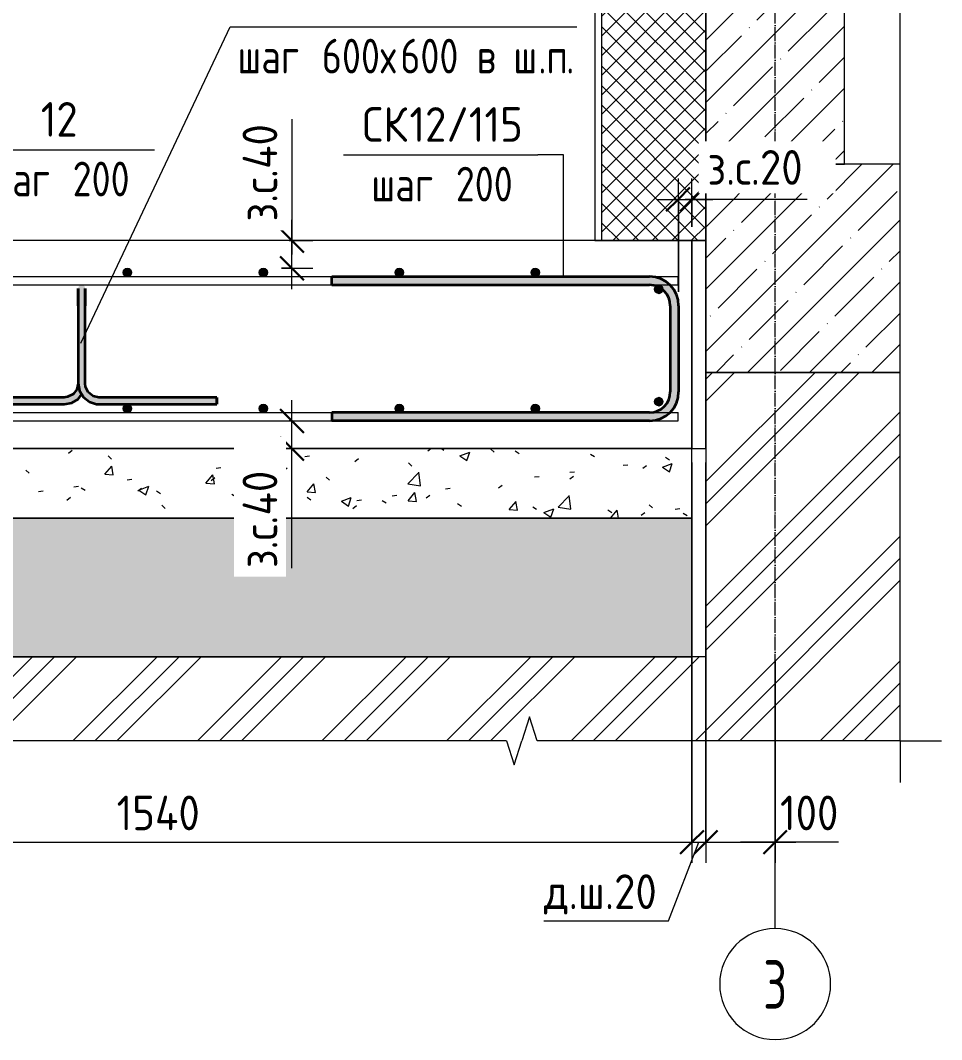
# Model space of a CAD drawing. Header units: millimetres. Extents: x -6516 to 17647, y -4389 to 6814.
# Drawn here: x 11691 to 13020, y -4172 to -2703 of the extents above; entities that cross this region are included whole.
import ezdxf

# ---------------------------------------------------------------- set-up
doc = ezdxf.new("R2010")
doc.units = ezdxf.units.MM
doc.linetypes.add('02 Штрихпунктирная _20 мм_', pattern=[25, 20, -2.5, 0, -2.5])
for name, color, linetype, lineweight in [('AA_Dim', 7, 'Continuous', 9), ('AA_Dim-20', 7, 'Continuous', 9), ('AA_Oformlenie', 7, 'Continuous', 9), ('AA_Vinoska', 7, 'Continuous', 9), ('AF_Perekritie', 7, 'Continuous', 60), ('AF_Perekritie_Грунт', 253, 'Continuous', 20), ('AF_Perekritie_Опалубка_Существующая', 253, 'Continuous', 20), ('AF_Stena', 7, 'Continuous', 60), ('AF_Stena_Опалубка', 253, 'Continuous', 20), ('AF_Stena_Опалубка_Существующая', 253, 'Continuous', 20), ('KR_Armatura', 7, 'Continuous', 20), ('KR_Armatura_Tonkie', 7, 'Continuous', 20), ('KR_Fundament', 7, 'Continuous', 20), ('Генплан', 7, 'Continuous', 9), ('Оси', 7, 'Continuous', 9)]:
    doc.layers.add(name, color=color, linetype=linetype, lineweight=lineweight)
doc.styles.add('ISOCPEUR', font='isocpeur.TTF', dxfattribs={"width": 0.7, "height": 70})
doc.styles.add('ISOCPEUR_1', font='isocpeur.TTF', dxfattribs={"width": 0.9, "height": 50})
doc.styles.add('ISOCPEUR_3', font='isocpeur.TTF', dxfattribs={"width": 0.8, "height": 50})
doc.dimstyles.new('01_Точн_3_знака__непрозр_', dxfattribs={"dimscale": 304.8, "dimtxt": 50.137748, "dimasz": 0.111549, "dimexe": 0.098425, "dimexo": 0.065617, "dimgap": 0.019685, "dimtad": 1, "dimdec": 3, "dimrnd": 0.001, "dimdsep": 46, "dimtxsty": 'ISOCPEUR_1', "dimblk1": 'OBLIQUE', "dimblk2": 'OBLIQUE', "dimsah": 1, "dimcen": 0.09, "dimdle": 0.098425, "dimazin": 0, "dimtfac": 1, "dimtdec": 4, "dimtix": 1, "dimtmove": 1, "dimatfit": 3, "dimfxl": 1, "dimtvp": 1, "dimtfill": 1, "dimtolj": 1, "dimtzin": 0, "dimlwd": 18, "dimlwe": 18, "dimarcsym": 2})
doc.dimstyles.new('03_Осевые_Точн_3_знака__прозр_', dxfattribs={"dimscale": 304.8, "dimtxt": 50.137748, "dimasz": 0.111549, "dimexe": 0.098425, "dimexo": 0.065617, "dimgap": 0.006562, "dimtad": 1, "dimdec": 3, "dimrnd": 0.001, "dimdsep": 46, "dimtxsty": 'ISOCPEUR_1', "dimblk1": 'OBLIQUE', "dimblk2": 'OBLIQUE', "dimsah": 1, "dimcen": 0.09, "dimdle": 0.098425, "dimazin": 0, "dimtfac": 1, "dimtdec": 4, "dimtix": 1, "dimtmove": 0, "dimatfit": 3, "dimfxl": 1, "dimtvp": 1, "dimtolj": 1, "dimtzin": 0, "dimlwd": 18, "dimlwe": 18, "dimarcsym": 2})
doc.dimstyles.new('03_Осевые_Точн_3_знака__прозр__1', dxfattribs={"dimscale": 304.8, "dimtxt": 50.137748, "dimasz": 0.111549, "dimexe": 0.098425, "dimexo": 0.065617, "dimgap": 0.006562, "dimtad": 1, "dimdec": 3, "dimrnd": 0.001, "dimdsep": 46, "dimtxsty": 'ISOCPEUR_1', "dimblk1": 'OBLIQUE', "dimblk2": 'OBLIQUE', "dimsah": 1, "dimcen": 0.09, "dimdle": 0.098425, "dimazin": 0, "dimtfac": 1, "dimtdec": 4, "dimtix": 1, "dimtmove": 1, "dimatfit": 3, "dimfxl": 1, "dimtvp": 1, "dimtolj": 1, "dimtzin": 0, "dimlwd": 18, "dimlwe": 18, "dimarcsym": 2})
pattern_1 = [(45, (11249.16, -300), (-44.9013, 44.9013), []), (45, (11294.06, -300), (-44.9013, 44.9013), [79.375, -15.875, 0.6706, -15.204])]

# ---------------------------------------------------------------- blocks, each defined once
blk = doc.blocks.new('Грунт - Грунт-3679763-КР_РЗ_Арм_2')
at = {"layer": 'Генплан'}
h = blk.add_hatch(dxfattribs=at)
h.set_pattern_fill('FP_12', color=256, style=0, pattern_type=2)
h.set_pattern_definition([(45, (-20860.53, -300), (-89.8026, 89.8026), []), (45, (-20828.78, -300), (0, 179.605), []), (45, (-20892.28, -300), (0, 179.605), [])])
h.paths.add_polyline_path([(-19717.6, -3741.4), (-19717.6, -3725.3), (-19695.6, -3725.3), (-19695.6, -3741.4), (-19684.3, -3706.7), (-19673.1, -3741.4), (-19150.1, -3741.4), (-19150.1, -3210), (-19430.1, -3210), (-19430.1, -3620), (-21332.2, -3620), (-21332.2, -3741.4), (-20808.6, -3741.4), (-20808.6, -3725.3), (-20786.6, -3725.3), (-20786.6, -3741.4), (-20775.4, -3706.7), (-20764.1, -3741.4), (-20188.7, -3741.4)])
for p, q in [((-19150.1, -3210), (-19430.1, -3210)), ((-19430.1, -3210), (-19430.1, -3620)), ((-19430.1, -3620), (-21332.2, -3620))]:
    blk.add_line(p, q, dxfattribs=at)
blk = doc.blocks.new('261_Лягушка _НесАрм_РабПлоск_ - 10 А500-4005784-КР_РЗ_Арм_2')
at = {"layer": 'KR_Armatura_Tonkie', "lineweight": 35}
for points in [[(-20334.4, -3113.9), (-20325.1, -3113.9), (-20325.2, -3087.6), (-20325.7, -3086.4), (-20326.5, -3085.3), (-20327.6, -3084.5), (-20329.2, -3084), (-20330.9, -3084), (-20331.4, -3084), (-20332.8, -3084.7), (-20333.9, -3085.7), (-20334.4, -3086.4), (-20334.9, -3087.6), (-20335.1, -3090.5), (-20334.9, -3113.9)], [(-20334.4, -3226), (-20325.1, -3226), (-20325.2, -3113.9), (-20335.1, -3113.9), (-20334.9, -3226)], [(-20355.1, -3256), (-20347.3, -3255), (-20339.7, -3251.7), (-20333.8, -3247.2), (-20330.1, -3242.3), (-20331.2, -3240.6), (-20334.1, -3233.1), (-20335.1, -3226), (-20336.6, -3233.7), (-20340.9, -3240.1), (-20347.6, -3244.5), (-20355.1, -3246.2), (-20355.1, -3255.8)], [(-20305.1, -3256), (-20305.1, -3246), (-20312.7, -3244.5), (-20319.2, -3240.1), (-20323.6, -3233.1), (-20325.2, -3226), (-20335.1, -3226), (-20333.9, -3234.1), (-20331, -3241), (-20326.3, -3247.2), (-20320.1, -3252), (-20312.8, -3255), (-20310, -3255.4)], [(-20525.1, -3256), (-20355.1, -3255.8), (-20355.1, -3246), (-20525.1, -3246.2), (-20525.1, -3255.8)], [(-20304.9, -3256), (-20135.1, -3255.8), (-20135.1, -3246), (-20305.1, -3246.2), (-20305.1, -3256)]]:
    blk.add_hatch(color=256, dxfattribs=at).paths.add_polyline_path(points)
for p, q in [((-20335.1, -3113.9), (-20335.1, -3226)), ((-20335.1, -3113.9), (-20335.1, -3226)), ((-20325.1, -3226), (-20325.1, -3113.9)), ((-20325.1, -3226), (-20325.1, -3113.9)), ((-20355.1, -3246), (-20525.1, -3246)), ((-20525.1, -3256), (-20525.1, -3246)), ((-20525.1, -3246.2), (-20525.1, -3255.8)), ((-20135.1, -3246), (-20305.1, -3246)), ((-20135.1, -3246), (-20135.1, -3256)), ((-20135.1, -3255.8), (-20135.1, -3246.2)), ((-20525.1, -3256), (-20355.1, -3256)), ((-20305.1, -3256), (-20135.1, -3256))]:
    blk.add_line(p, q, dxfattribs=at)
at = {"layer": 'KR_Armatura_Tonkie', "lineweight": 35, "flags": 128}
for points in [[(-20335.1, -3113.9), (-20335.1, -3104.2), (-20335.1, -3096), (-20335.1, -3090.6), (-20335.1, -3088.9)], [(-20335.1, -3088.9), (-20335.1, -3090.8), (-20335.1, -3096.4), (-20335.1, -3104.6), (-20335.1, -3113.9)], [(-20325.1, -3088.9), (-20325.1, -3090.8), (-20325.1, -3096.4), (-20325.1, -3104.6), (-20325.1, -3113.9)], [(-20325.1, -3113.9), (-20325.1, -3104.2), (-20325.1, -3096), (-20325.1, -3090.6), (-20325.1, -3088.9)], [(-20335.1, -3226), (-20337, -3234.6), (-20342.5, -3241.5), (-20350.4, -3245.4), (-20355.1, -3246)], [(-20335.1, -3226), (-20333.1, -3236.7), (-20327.5, -3245.9), (-20319, -3252.6), (-20308.6, -3255.8), (-20305.1, -3256)], [(-20305.1, -3246), (-20313.7, -3244.1), (-20320.6, -3238.6), (-20324.5, -3230.7), (-20325.1, -3226)], [(-20355.1, -3256), (-20344.4, -3254), (-20335.1, -3248.4), (-20330.2, -3242.1)]]:
    blk.add_lwpolyline(points, dxfattribs=at)
blk = doc.blocks.new('011_Прямоугольник обрыва _ЭлУзла_ - 011_Прямоугольник обрыва _ЭлУзла_-3951288-КР_РЗ_Арм_2')
at = {"layer": 'AA_Oformlenie'}
for p, q in [((-19150.1, -2678.1), (-19150.1, -3741.4)), ((-19717.6, -3741.4), (-20764.1, -3741.4)), ((-19150.1, -3741.4), (-19673.1, -3741.4))]:
    blk.add_line(p, q, dxfattribs=at)
blk = doc.blocks.new('Ось сетки - d_4мм-2765513-КР_РЗ_Арм_2')
at = {"layer": 'Оси'}
for start, end in [(0, 180), (0, 180), (180, 360), (180, 360)]:
    blk.add_arc((-19330.1, -4092), 80, start, end, dxfattribs=at)
blk = doc.blocks.new('DIMBLOCK82-КР_РЗ_Арм_2')
at = {"layer": 'AA_Dim-20', "lineweight": 18}
for p, q in [((11119.6, -3040), (11119.6, -3917.3)), ((11119.6, -3887.3), (11119.6, -3040)), ((12659.6, -3340), (12659.6, -3917.3)), ((12659.6, -3887.3), (12659.6, -3340)), ((11119.6, -3887.3), (12659.6, -3887.3))]:
    blk.add_line(p, q, dxfattribs=at)
at = {"layer": 'AA_Dim-20', "lineweight": 30}
for p, q in [((11119.6, -3887.3), (11136.6, -3870.3)), ((12659.6, -3887.3), (12676.6, -3870.3)), ((11119.6, -3887.3), (11102.6, -3904.3)), ((12659.6, -3887.3), (12642.6, -3904.3))]:
    blk.add_line(p, q, dxfattribs=at)
at = {"layer": 'AA_Dim-20', "color": 0, "lineweight": 18, "insert": (11830, -3820.2), "char_height": 50, "width": 143.034, "attachment_point": 1, "line_spacing_factor": 1.135194, "style": 'ISOCPEUR_1'}
blk.add_mtext('1540', dxfattribs=at)
blk = doc.blocks.new('_Oblique')
at = {"color": 0, "linetype": 'ByBlock', "lineweight": -2}
blk.add_line((-0.5, -0.5), (0.5, 0.5), dxfattribs=at)
blk = doc.blocks.new('DIMBLOCK83-КР_РЗ_Арм_2')
at = {"layer": 'AA_Dim-20', "lineweight": 18}
for p, q in [((12659.6, -3340), (12659.6, -3917.3)), ((12659.6, -3887.3), (12659.6, -3340)), ((12679.6, -3340), (12679.6, -3917.3)), ((12679.6, -3887.3), (12679.6, -3340)), ((12625.9, -4000.9), (12669.6, -3887.3)), ((12659.6, -3887.3), (12679.6, -3887.3)), ((12446.1, -4000.9), (12625.9, -4000.9))]:
    blk.add_line(p, q, dxfattribs=at)
at = {"layer": 'AA_Dim-20', "lineweight": 30}
for p, q in [((12659.6, -3887.3), (12676.6, -3870.3)), ((12679.6, -3887.3), (12696.6, -3870.3)), ((12659.6, -3887.3), (12642.6, -3904.3)), ((12679.6, -3887.3), (12662.6, -3904.3))]:
    blk.add_line(p, q, dxfattribs=at)
at = {"layer": 'AA_Dim-20', "color": 0, "lineweight": 18, "insert": (12446.1, -3933.7), "char_height": 50, "width": 191.848, "attachment_point": 1, "line_spacing_factor": 1.135194, "style": 'ISOCPEUR_1'}
blk.add_mtext('д.ш.20', dxfattribs=at)
blk = doc.blocks.new('DIMBLOCK84-КР_РЗ_Арм_2')
at = {"layer": 'AA_Dim-20', "lineweight": 18}
for p, q in [((12679.6, -3340), (12679.6, -3917.3)), ((12679.6, -3887.3), (12679.6, -3340)), ((12779.6, -3624.8), (12779.6, -3917.3)), ((12779.6, -3887.3), (12779.6, -3624.8)), ((12679.6, -3887.3), (12809.6, -3887.3)), ((12766.6, -3887.3), (12729.6, -3887.3)), ((12870.8, -3887.3), (12766.6, -3887.3))]:
    blk.add_line(p, q, dxfattribs=at)
at = {"layer": 'AA_Dim-20', "lineweight": 30}
for p, q in [((12679.6, -3887.3), (12696.6, -3870.3)), ((12779.6, -3887.3), (12796.6, -3870.3)), ((12679.6, -3887.3), (12662.6, -3904.3)), ((12779.6, -3887.3), (12762.6, -3904.3))]:
    blk.add_line(p, q, dxfattribs=at)
at = {"layer": 'AA_Dim-20', "color": 0, "lineweight": 18, "insert": (12786.6, -3820.2), "char_height": 50, "width": 101.032, "attachment_point": 1, "line_spacing_factor": 1.135194, "style": 'ISOCPEUR_1'}
blk.add_mtext('100', dxfattribs=at)
blk = doc.blocks.new('042_М_Арматуры - Диам длина поз _ Шаг-2260295-КР_РЗ_Арм_2')
at = {"layer": 'AA_Vinoska'}
blk.add_line((-20913.5, -1449.4), (-20633.5, -1449.4), dxfattribs=at)
blk = doc.blocks.new('042_М_Арматуры - Диам длина поз _ Комментарий _дп 25_-3935260-КР_РЗ_Арм_2')
at = {"layer": 'AA_Vinoska'}
blk.add_line((-20952.7, -1219.4), (-20452.7, -1219.4), dxfattribs=at)
blk = doc.blocks.new('DIMBLOCK94-КР_РЗ_Арм_2')
at = {"layer": 'AA_Dim-20', "lineweight": 18}
for p, q in [((12082.9, -2845), (12082.9, -3012.5)), ((12082.9, -3090), (12082.9, -2990)), ((12078.8, -3020), (12112.9, -3020)), ((12082.9, -3020), (12078.8, -3020)), ((12082.9, -3012.5), (12082.9, -3040)), ((12067.6, -3060), (12112.9, -3060)), ((12082.9, -3060), (12067.6, -3060))]:
    blk.add_line(p, q, dxfattribs=at)
at = {"layer": 'AA_Dim-20', "lineweight": 30}
for p, q in [((12082.9, -3020), (12065.9, -3003)), ((12082.9, -3020), (12099.9, -3037)), ((12082.9, -3060), (12065.9, -3043)), ((12082.9, -3060), (12099.9, -3077))]:
    blk.add_line(p, q, dxfattribs=at)
at = {"layer": 'AA_Dim-20', "color": 0, "lineweight": 18, "insert": (12011.7, -2992.5), "char_height": 50, "width": 177.09, "attachment_point": 1, "rotation": 90, "line_spacing_factor": 1.135194, "style": 'ISOCPEUR_1', "bg_fill": 3, "box_fill_scale": 1.25, "bg_fill_color": 256, "bg_fill_true_color": 13158600, "bg_fill_transparency": 0}
blk.add_mtext('з.с.40', dxfattribs=at)
blk = doc.blocks.new('DIMBLOCK95-КР_РЗ_Арм_2')
at = {"layer": 'AA_Dim-20', "lineweight": 18}
for p, q in [((12082.9, -3350), (12082.9, -3250)), ((12078.8, -3280), (12112.9, -3280)), ((12082.9, -3280), (12078.8, -3280)), ((12082.9, -3324.7), (12082.9, -3300)), ((12078.8, -3320), (12112.9, -3320)), ((12082.9, -3320), (12078.8, -3320)), ((12082.9, -3492.2), (12082.9, -3324.7))]:
    blk.add_line(p, q, dxfattribs=at)
at = {"layer": 'AA_Dim-20', "lineweight": 30}
for p, q in [((12082.9, -3280), (12065.9, -3263)), ((12082.9, -3280), (12099.9, -3297)), ((12082.9, -3320), (12065.9, -3303)), ((12082.9, -3320), (12099.9, -3337))]:
    blk.add_line(p, q, dxfattribs=at)
at = {"layer": 'AA_Dim-20', "color": 0, "lineweight": 18, "insert": (12011.7, -3492.2), "char_height": 50, "width": 177.09, "attachment_point": 1, "rotation": 90, "line_spacing_factor": 1.135194, "style": 'ISOCPEUR_1', "bg_fill": 3, "box_fill_scale": 1.25, "bg_fill_color": 256, "bg_fill_true_color": 13158600, "bg_fill_transparency": 0}
blk.add_mtext('з.с.40', dxfattribs=at)
blk = doc.blocks.new('DIMBLOCK99-КР_РЗ_Арм_2')
at = {"layer": 'AA_Dim-20', "lineweight": 18}
for p, q in [((12640.4, -3094), (12640.4, -2930.6)), ((12659.6, -3000), (12659.6, -2930.6)), ((12609.6, -2960.6), (12689.6, -2960.6)), ((12640.4, -2960.6), (12640.4, -3094)), ((12661.9, -2960.6), (12649.6, -2960.6)), ((12659.6, -2960.6), (12659.6, -3000)), ((12825.7, -2960.6), (12661.9, -2960.6))]:
    blk.add_line(p, q, dxfattribs=at)
at = {"layer": 'AA_Dim-20', "lineweight": 30}
for p, q in [((12639.6, -2960.6), (12656.6, -2943.6)), ((12659.6, -2960.6), (12676.6, -2943.6)), ((12639.6, -2960.6), (12622.6, -2977.6)), ((12659.6, -2960.6), (12642.6, -2977.6))]:
    blk.add_line(p, q, dxfattribs=at)
at = {"layer": 'AA_Dim-20', "color": 0, "lineweight": 18, "insert": (12681.9, -2889.5), "char_height": 50, "width": 172.55, "attachment_point": 1, "line_spacing_factor": 1.135194, "style": 'ISOCPEUR_1', "bg_fill": 3, "box_fill_scale": 1.25, "bg_fill_color": 256, "bg_fill_true_color": 13158600, "bg_fill_transparency": 0}
blk.add_mtext('з.с.20', dxfattribs=at)

msp = doc.modelspace()

# ---------------------------------------------------------------- hatches: boundary and pattern name
at = {"layer": 'AF_Perekritie', "lineweight": 9}
h = msp.add_hatch(dxfattribs=at)
h.set_pattern_fill('FP_14', color=256, style=0, pattern_type=2)
h.set_pattern_definition(pattern_1)
h.paths.add_polyline_path([(12679.6218, -3210), (12959.6218, -3210), (12959.6218, -2910), (12679.6218, -2910)])
h = msp.add_hatch(dxfattribs=at)
h.set_pattern_fill('FP_13', color=256, style=0, pattern_type=2)
h.set_pattern_definition([(50, (11249.16, -300), (145.7474, -12.7507), [15.24, -167.64]), (355, (11249.16, -300), (-28.194, 152.846), [12.192, -134.112]), (100.451, (11261.3, -301.06), (117.554, 140.094), [12.952, -142.472]), (46.184, (11249.16, -259.36), (216.8635, -33.634), [22.86, -251.46]), (96.636, (11267.23, -262.16), (189.922, 197.942), [19.428, -213.708]), (351.184, (11249.16, -259.36), (189.925, 197.94), [18.288, -201.168]), (21, (11269.48, -269.52), (121.292, -81.8118), [15.24, -167.64]), (326, (11269.48, -269.52), (49.442, 147.351), [12.192, -134.112]), (71.451, (11279.59, -276.34), (170.734, 65.5375), [12.952, -142.472]), (37.5, (11249.16, -300), (2.4709, 67.6435), [6.706, -125.781, 6.706, -129.438, -134.62]), (37.5, (11249.16, -300), (2.4709, 67.6435), [-268.63, 6.706, -127.914]), (7.5, (11249.16, -300), (53.4554, 80.144), [6.706, -70.917, 6.706, -122.733, -51.308]), (7.5, (11249.16, -300), (53.4554, 80.144), [-207.061, 6.706, -44.602]), (327.5, (11203.844, -300), (108.4723, -4.58285), [6.706, -44.094, 6.706, -151.79, -210.312]), (327.5, (11203.844, -300), (108.4723, -4.58285), [-209.296, 6.706, -203.606]), (317.5, (11183.52, -300), (118.503, 20.3417), [6.706, -59.334, 6.706, -98.552, -149.352]), (317.5, (11183.52, -300), (118.503, 20.3417), [-171.298, 6.706, -142.646])])
h.paths.add_polyline_path([(12659.6218, -3420), (12659.6218, -3320), (10819.6218, -3320), (10819.6218, -3420), (12540.2411, -3420)])
at = {"layer": 'AF_Stena', "lineweight": 9}
h = msp.add_hatch(dxfattribs=at)
h.set_pattern_fill('FP_15', color=256, style=0, pattern_type=2)
h.set_pattern_definition([(45, (11249.158, -300), (-14.14214, 14.14214), []), (135, (11249.158, -300), (-14.14214, -14.14214), [])])
h.paths.add_polyline_path([(12540.2411, -3020), (12679.6218, -3020), (12679.6218, -80), (12529.6218, -80), (12529.6218, -3020)])
h = msp.add_hatch(dxfattribs=at)
h.set_pattern_fill('FP_14', color=256, style=0, pattern_type=2)
h.set_pattern_definition(pattern_1)
h.paths.add_polyline_path([(12879.6218, -2910), (12879.6218, -100), (12679.6218, -100), (12679.6218, -2910)])
at = {"layer": 'KR_Armatura', "lineweight": 9}
h = msp.add_hatch(color=256, dxfattribs=at)
edge = h.paths.add_edge_path()
edge.add_arc((11845.5767, -3066), 6, 0, 360)
for points in [[(11842.5767, -3071.1962), (11848.5767, -3071.1962), (11851.5767, -3066), (11848.5767, -3060.8038), (11842.5767, -3060.8038), (11839.5767, -3066)], [(12038.5725, -3071.1962), (12044.5725, -3071.1962), (12047.5725, -3066), (12044.5725, -3060.8038), (12038.5725, -3060.8038), (12035.5725, -3066)], [(12234.5684, -3071.1962), (12240.5684, -3071.1962), (12243.5684, -3066), (12240.5684, -3060.8038), (12234.5684, -3060.8038), (12231.5684, -3066)], [(12430.5643, -3071.1962), (12436.5643, -3071.1962), (12439.5643, -3066), (12436.5643, -3060.8038), (12430.5643, -3060.8038), (12427.5643, -3066)], [(12611.7111, -3096.2152), (12616.9072, -3093.2152), (12616.9072, -3087.2152), (12611.7111, -3084.2152), (12606.5149, -3087.2152), (12606.5149, -3093.2152)], [(12611.7111, -3258.2414), (12616.9072, -3255.2414), (12616.9072, -3249.2414), (12611.7111, -3246.2414), (12606.5149, -3249.2414), (12606.5149, -3255.2414)], [(11843.5257, -3267.1962), (11848.5767, -3267.1962), (11851.5767, -3262), (11848.5767, -3256.8038), (11842.5767, -3256.8038), (11839.5767, -3262), (11842.5767, -3267.1962)], [(12038.5725, -3267.1962), (12044.5725, -3267.1962), (12047.5725, -3262), (12044.5725, -3256.8038), (12038.5725, -3256.8038), (12035.5725, -3262)], [(12234.5684, -3267.1962), (12240.5684, -3267.1962), (12243.5684, -3262), (12240.5684, -3256.8038), (12234.5684, -3256.8038), (12231.5684, -3262)], [(12430.5643, -3267.1962), (12436.5643, -3267.1962), (12439.5643, -3262), (12436.5643, -3256.8038), (12430.5643, -3256.8038), (12427.5643, -3262)]]:
    msp.add_hatch(color=256, dxfattribs=at).paths.add_polyline_path(points)
h = msp.add_hatch(color=256, dxfattribs=at)
edge = h.paths.add_edge_path()
edge.add_arc((12041.5725, -3066), 6, 0, 360)
h = msp.add_hatch(color=256, dxfattribs=at)
edge = h.paths.add_edge_path()
edge.add_arc((12237.5684, -3066), 6, 0, 360)
h = msp.add_hatch(color=256, dxfattribs=at)
edge = h.paths.add_edge_path()
edge.add_arc((12433.5643, -3066), 6, 0, 360)
h = msp.add_hatch(color=256, dxfattribs=at)
edge = h.paths.add_edge_path()
edge.add_arc((12611.7111, -3090.2152), 6, 0, 360)
h = msp.add_hatch(color=256, dxfattribs=at)
edge = h.paths.add_edge_path()
edge.add_arc((12611.7111, -3252.2414), 6, 0, 360)
h = msp.add_hatch(color=256, dxfattribs=at)
edge = h.paths.add_edge_path()
edge.add_arc((11845.5767, -3262), 6, 0, 360)
h = msp.add_hatch(color=256, dxfattribs=at)
edge = h.paths.add_edge_path()
edge.add_arc((12041.5725, -3262), 6, 0, 360)
h = msp.add_hatch(color=256, dxfattribs=at)
edge = h.paths.add_edge_path()
edge.add_arc((12237.5684, -3262), 6, 0, 360)
h = msp.add_hatch(color=256, dxfattribs=at)
edge = h.paths.add_edge_path()
edge.add_arc((12433.5643, -3262), 6, 0, 360)
at = {"layer": 'KR_Armatura_Tonkie'}
for color, points in [(256, [(12140.4277, -3084), (12598.4277, -3084), (12598.4277, -3072), (12140.4277, -3072)]), (250, [(12628.4277, -3114), (12640.4277, -3114), (12638.9966, -3103.1296), (12634.8008, -3093), (12628.1262, -3084.3015), (12619.4277, -3077.6269), (12609.2981, -3073.4311), (12598.4277, -3072), (12598.4277, -3084), (12606.1923, -3085.0222), (12613.4277, -3088.0192), (12619.6409, -3092.7868), (12624.4084, -3099), (12627.4055, -3106.2354)]), (250, [(12628.4277, -3238), (12640.4277, -3238), (12640.4277, -3114), (12628.4277, -3114)]), (250, [(12598.4277, -3280), (12609.2981, -3278.5689), (12619.4277, -3274.3731), (12628.1262, -3267.6985), (12634.8008, -3259), (12638.9966, -3248.8704), (12640.4277, -3238), (12628.4277, -3238), (12627.4055, -3245.7646), (12624.4084, -3253), (12619.6409, -3259.2132), (12613.4277, -3263.9808), (12606.1923, -3266.9778), (12598.4277, -3268)]), (250, [(12540.2411, -3280), (12598.4277, -3280), (12598.4277, -3268), (12140.4277, -3268), (12140.4277, -3280)])]:
    msp.add_hatch(color=color, dxfattribs=at).paths.add_polyline_path(points)
at = {"layer": 'KR_Fundament', "lineweight": 9}
h = msp.add_hatch(dxfattribs=at)
h.set_pattern_fill('FP_16', color=256, style=0, pattern_type=2)
h.set_pattern_definition([(0, (11249.16, -300), (162.56, 40.64), [6.706, -115.214, 6.706, -115.214, -650.24]), (0, (11249.16, -300), (162.56, 40.64), [-243.84, 6.706, -237.134, 6.706, -115.214, -284.48]), (0, (11249.16, -300), (162.56, 40.64), [-609.6, 6.706, -74.574, 6.706, -196.494]), (120, (11310.12, -279.68), (-116.47527, 120.4611), [6.706, -115.214, 6.706, -765.454]), (120, (11310.12, -279.68), (-116.47527, 120.4611), [-128.626, -115.214, 6.706, -237.134, -406.4]), (120, (11310.12, -279.68), (-116.47527, 120.4611), [-487.68, 6.706, -115.214, 6.706, -277.774]), (120, (11310.12, -279.68), (-116.47527, 120.4611), [-616.306, -74.574, 6.706, -196.494]), (240, (11330.44, -198.4), (-46.08473, -161.1011), [6.706, -115.214, 6.706, -765.454]), (240, (11330.44, -198.4), (-46.08473, -161.1011), [-128.626, -115.214, 6.706, -237.134, -406.4]), (240, (11330.44, -198.4), (-46.08473, -161.1011), [-487.68, 6.706, -115.214, 6.706, -277.774]), (240, (11330.44, -198.4), (-46.08473, -161.1011), [-616.306, -74.574, 6.706, -196.494])])
h.paths.add_polyline_path([(12540.2411, -3620), (12659.6218, -3620), (12659.6218, -3420), (10819.6218, -3420), (10819.6218, -3320), (10919.6218, -3320), (10919.6218, -80), (10777.5215, -80), (10777.5215, -462.8278), (10793.2225, -462.8278), (10793.2225, -485.3513), (10777.5215, -485.3513), (10812.1625, -496.3513), (10777.5215, -507.3513), (10777.5215, -2633.5304), (10793.2225, -2633.5304), (10793.2225, -2656.0539), (10777.5215, -2656.0539), (10812.1625, -2667.0539), (10777.5215, -2678.0539), (10777.5215, -3620), (11920.9385, -3620)])

# ---------------------------------------------------------------- linework, layer by layer
at = {"layer": 'AA_Vinoska'}
for p, q in [((11778.4198, -3167.7804), (11993.7886, -2712.0266)), ((12474.5373, -2896.6003), (12437.2979, -2896.6003)), ((12474.5373, -3073.0682), (12474.5373, -2896.6003)), ((12425.3585, -3706.7451), (12414.0967, -3741.4052)), ((12436.6202, -3741.4052), (12425.3585, -3706.7451)), ((12392.0967, -3741.4052), (12403.0967, -3776.0462)), ((12403.0967, -3776.0462), (12414.0967, -3741.4052)), ((12959.6218, -3741.4052), (13019.6218, -3741.4052)), ((12959.6218, -3741.4052), (12959.6218, -3801.4052))]:
    msp.add_line(p, q, dxfattribs=at)
at = {"layer": 'AF_Perekritie_Грунт'}
for p, q in [((12659.6218, -3320), (10819.6218, -3320)), ((12659.6218, -3420), (12659.6218, -3320)), ((10819.6218, -3420), (12659.6218, -3420))]:
    msp.add_line(p, q, dxfattribs=at)
at = {"layer": 'AF_Perekritie_Опалубка_Существующая'}
for p, q in [((12959.6218, -2910), (12679.6218, -2910)), ((12679.6218, -2910), (12679.6218, -3210)), ((12679.6218, -3210), (12959.6218, -3210))]:
    msp.add_line(p, q, dxfattribs=at)
at = {"layer": 'AF_Stena_Опалубка'}
for p, q in [((12679.6218, -3020), (12659.6218, -3020)), ((12659.6218, -3020), (12659.6218, -3320)), ((12679.6218, -3320), (12679.6218, -3020)), ((12659.6218, -3320), (12679.6218, -3320))]:
    msp.add_line(p, q, dxfattribs=at)
at = {"layer": 'AF_Stena_Опалубка_Существующая'}
for p, q in [((12519.6218, -80), (12519.6218, -3020)), ((12529.6218, -3020), (12529.6218, -80)), ((12679.6218, -3020), (12679.6218, -80)), ((12679.6218, -100), (12679.6218, -2910)), ((12879.6218, -2910), (12879.6218, -100)), ((12679.6218, -2910), (12879.6218, -2910)), ((12519.6218, -3020), (12679.6218, -3020))]:
    msp.add_line(p, q, dxfattribs=at)
at = {"layer": 'KR_Armatura', "lineweight": 9}
for p, q in [((11842.5767, -3060.8038), (11839.5767, -3066)), ((11839.5767, -3066), (11842.5767, -3071.1962)), ((11848.5767, -3060.8038), (11842.5767, -3060.8038)), ((11842.5767, -3071.1962), (11848.5767, -3071.1962)), ((11851.5767, -3066), (11848.5767, -3060.8038)), ((11848.5767, -3071.1962), (11851.5767, -3066)), ((12038.5725, -3060.8038), (12035.5725, -3066)), ((12035.5725, -3066), (12038.5725, -3071.1962)), ((12044.5725, -3060.8038), (12038.5725, -3060.8038)), ((12038.5725, -3071.1962), (12044.5725, -3071.1962)), ((12047.5725, -3066), (12044.5725, -3060.8038)), ((12044.5725, -3071.1962), (12047.5725, -3066)), ((12234.5684, -3060.8038), (12231.5684, -3066)), ((12231.5684, -3066), (12234.5684, -3071.1962)), ((12240.5684, -3060.8038), (12234.5684, -3060.8038)), ((12234.5684, -3071.1962), (12240.5684, -3071.1962)), ((12243.5684, -3066), (12240.5684, -3060.8038)), ((12240.5684, -3071.1962), (12243.5684, -3066)), ((12430.5643, -3060.8038), (12427.5643, -3066)), ((12427.5643, -3066), (12430.5643, -3071.1962)), ((12436.5643, -3060.8038), (12430.5643, -3060.8038)), ((12430.5643, -3071.1962), (12436.5643, -3071.1962)), ((12439.5643, -3066), (12436.5643, -3060.8038)), ((12436.5643, -3071.1962), (12439.5643, -3066)), ((12611.7111, -3084.2152), (12606.5149, -3087.2152)), ((12616.9072, -3087.2152), (12611.7111, -3084.2152)), ((12606.5149, -3087.2152), (12606.5149, -3093.2152)), ((12606.5149, -3093.2152), (12611.7111, -3096.2152)), ((12611.7111, -3096.2152), (12616.9072, -3093.2152)), ((12616.9072, -3093.2152), (12616.9072, -3087.2152)), ((12611.7111, -3246.2414), (12606.5149, -3249.2414)), ((12616.9072, -3249.2414), (12611.7111, -3246.2414)), ((11842.5767, -3256.8038), (11839.5767, -3262)), ((11839.5767, -3262), (11842.5767, -3267.1962)), ((11848.5767, -3256.8038), (11842.5767, -3256.8038)), ((11851.5767, -3262), (11848.5767, -3256.8038)), ((11848.5767, -3267.1962), (11851.5767, -3262)), ((12038.5725, -3256.8038), (12035.5725, -3262)), ((12035.5725, -3262), (12038.5725, -3267.1962)), ((12044.5725, -3256.8038), (12038.5725, -3256.8038)), ((12047.5725, -3262), (12044.5725, -3256.8038)), ((12044.5725, -3267.1962), (12047.5725, -3262)), ((12234.5684, -3256.8038), (12231.5684, -3262)), ((12231.5684, -3262), (12234.5684, -3267.1962)), ((12240.5684, -3256.8038), (12234.5684, -3256.8038)), ((12243.5684, -3262), (12240.5684, -3256.8038)), ((12240.5684, -3267.1962), (12243.5684, -3262)), ((12430.5643, -3256.8038), (12427.5643, -3262)), ((12427.5643, -3262), (12430.5643, -3267.1962)), ((12436.5643, -3256.8038), (12430.5643, -3256.8038)), ((12439.5643, -3262), (12436.5643, -3256.8038)), ((12436.5643, -3267.1962), (12439.5643, -3262)), ((12606.5149, -3249.2414), (12606.5149, -3255.2414)), ((12606.5149, -3255.2414), (12611.7111, -3258.2414)), ((12611.7111, -3258.2414), (12616.9072, -3255.2414)), ((12616.9072, -3255.2414), (12616.9072, -3249.2414)), ((11842.5767, -3267.1962), (11843.5257, -3267.1962)), ((11843.5257, -3267.1962), (11848.5767, -3267.1962)), ((12038.5725, -3267.1962), (12044.5725, -3267.1962)), ((12234.5684, -3267.1962), (12240.5684, -3267.1962)), ((12430.5643, -3267.1962), (12436.5643, -3267.1962))]:
    msp.add_line(p, q, dxfattribs=at)
for centre in [(11845.5767, -3066), (12041.5725, -3066), (12237.5684, -3066), (12433.5643, -3066), (12611.7111, -3090.2152), (12611.7111, -3252.2414), (11845.5767, -3262), (12041.5725, -3262), (12237.5684, -3262), (12433.5643, -3262)]:
    msp.add_circle(centre, 6, dxfattribs=at)
at = {"layer": 'KR_Armatura_Tonkie'}
for p, q in [((10939.6218, -3072), (12639.5602, -3072)), ((10939.6218, -3084), (12639.5602, -3084)), ((12639.5602, -3084), (12639.5602, -3072)), ((10939.6218, -3268), (12639.5602, -3268)), ((12639.5602, -3280), (12639.5602, -3268)), ((10939.6218, -3280), (12639.5602, -3280))]:
    msp.add_line(p, q, dxfattribs=at)
at = {"layer": 'KR_Armatura_Tonkie', "lineweight": 35}
for p, q in [((12140.4277, -3072), (12598.4277, -3072)), ((12140.4277, -3084), (12140.4277, -3072)), ((12140.4277, -3084), (12598.4277, -3084)), ((12628.4277, -3114), (12628.4277, -3238)), ((12640.4277, -3114), (12640.4277, -3238)), ((12598.4277, -3268), (12140.4277, -3268)), ((12140.4277, -3268), (12140.4277, -3280)), ((12598.4277, -3280), (12140.4277, -3280))]:
    msp.add_line(p, q, dxfattribs=at)
for centre, radius, start, end in [((12598.4277, -3114), 42, 360, 90), ((12598.4277, -3114), 30, 360, 90), ((12598.4277, -3238), 30, 270, 0), ((12598.4277, -3238), 42, 270, 0)]:
    msp.add_arc(centre, radius, start, end, dxfattribs=at)
at = {"layer": 'KR_Fundament'}
for p, q in [((12659.6218, -3020), (11119.6218, -3020)), ((12659.6218, -3320), (12659.6218, -3020)), ((10919.6218, -3320), (12659.6218, -3320)), ((12659.6218, -3420), (10819.6218, -3420)), ((12659.6218, -3620), (12659.6218, -3420)), ((10777.5215, -3620), (12659.6218, -3620))]:
    msp.add_line(p, q, dxfattribs=at)
at = {"layer": 'Оси', "linetype": '02 Штрихпунктирная _20 мм_'}
msp.add_line((12779.6218, -3912.0111), (12779.6218, 704.214), dxfattribs=at)
at = {"layer": 'Оси'}
msp.add_line((12779.6218, -4012.0111), (12779.6218, -3912.0111), dxfattribs=at)

# ---------------------------------------------------------------- block references
at = {"layer": 'AA_Oformlenie'}
msp.add_blockref('011_Прямоугольник обрыва _ЭлУзла_ - 011_Прямоугольник обрыва _ЭлУзла_-3951288-КР_РЗ_Арм_2', (32109.6834, 0), dxfattribs=at)
at = {"layer": 'AA_Vinoska'}
for name, p in [('042_М_Арматуры - Диам длина поз _ Комментарий _дп 25_-3935260-КР_РЗ_Арм_2', (32946.4695, -1492.6484)), ('042_М_Арматуры - Диам длина поз _ Шаг-2260295-КР_РЗ_Арм_2', (32518.2953, -1439.8234)), ('042_М_Арматуры - Диам длина поз _ Шаг-2260295-КР_РЗ_Арм_2', (33070.7904, -1447.1841))]:
    msp.add_blockref(name, p, dxfattribs=at)
at = {"layer": 'KR_Armatura_Tonkie', "lineweight": 35}
msp.add_blockref('261_Лягушка _НесАрм_РабПлоск_ - 10 А500-4005784-КР_РЗ_Арм_2', (32109.6834, 0), dxfattribs=at)
at = {"layer": 'Генплан'}
msp.add_blockref('Грунт - Грунт-3679763-КР_РЗ_Арм_2', (32109.6834, 0), dxfattribs=at)
at = {"layer": 'Оси'}
msp.add_blockref('Ось сетки - d_4мм-2765513-КР_РЗ_Арм_2', (32109.6834, 0), dxfattribs=at)

# ---------------------------------------------------------------- texts
at = {"layer": 'AA_Vinoska', "char_height": 50, "attachment_point": 1}
for s, insert, width, style in [(' 600', (12100.4497, -2729.0027), 133.4008, 'ISOCPEUR_3'), ('600 ', (12239.0914, -2729.0027), 133.4008, 'ISOCPEUR_3'), ('\\fISOCPEUR|b0|i0|c204|p34|;\\W.8; ', (12377.733, -2729.0027), 29.5021, 'ISOCPEUR_3'), ('шаг', (12004.1414, -2729.0027), 116.7257, 'ISOCPEUR_3'), ('\\fISOCPEUR|b0|i0|c204|p34|;\\W.8;х', (12210.5164, -2729.0027), 34.6329, 'ISOCPEUR_3'), ('\\fISOCPEUR|b0|i0|c204|p34|;\\W.8;в', (12349.158, -2729.0027), 34.6329, 'ISOCPEUR_3'), ('\\fISOCPEUR|b0|i0|c204|p34|;\\W.8;ш', (12402.0747, -2729.0027), 43.6118, 'ISOCPEUR_3'), ('\\fISOCPEUR|b0|i0|c204|p34|;\\W.8;п', (12449.6997, -2729.0027), 34.6329, 'ISOCPEUR_3'), ('\\fISOCPEUR|b0|i0|c204|p34|;\\W.8;.', (12438.058, -2729.0027), 14.1097, 'ISOCPEUR_3'), ('\\fISOCPEUR|b0|i0|c204|p34|;\\W.8;.', (12478.2747, -2729.0027), 14.1097, 'ISOCPEUR_3'), ('12', (11720.6056, -2820.2346), 66.379725, 'ISOCPEUR_1'), ('СК', (12184.3607, -2827.5953), 82.253137, 'ISOCPEUR_1'), ('12/115', (12252.2263, -2827.5953), 199.139175, 'ISOCPEUR_1'), (' 200', (11741.1439, -2906.2156), 133.4008, 'ISOCPEUR_3'), ('шаг', (11644.8356, -2906.2156), 116.7257, 'ISOCPEUR_3'), (' 200', (12293.639, -2913.5763), 133.4008, 'ISOCPEUR_3'), ('шаг', (12197.3307, -2913.5763), 116.7257, 'ISOCPEUR_3')]:
    msp.add_mtext(s, dxfattribs=dict(at, insert=insert, width=width, style=style))
at = {"layer": 'Оси', "insert": (12762.4457, -4057.519), "char_height": 70, "width": 41.527412, "attachment_point": 1, "style": 'ISOCPEUR'}
msp.add_mtext('\\fISOCPEUR|b0|i0|c204|p34|;\\W.7;3', dxfattribs=at)

# ---------------------------------------------------------------- dimensions: what is measured, and where the dimension line sits
at = {"layer": 'AA_Dim', "lineweight": 18}
dim = msp.add_linear_dim(base=(12659.6218, -3887.3188), p1=(11119.6218, -3020), p2=(12659.6218, -3320), dimstyle='03_Осевые_Точн_3_знака__прозр_', override={"dimpost": '<>', "dimfxl": 1568.948693}, dxfattribs=at)
dim.commit()
dim.dimension.update_dxf_attribs({"geometry": 'DIMBLOCK82-КР_РЗ_Арм_2', "text_midpoint": (11889.6218, -3860.3188)})
for base, p1, p2, override, picture, middle in [((12679.6218, -3887.3188), (12659.6218, -3320), (12679.6218, -3320), {"dimpost": 'д.ш.<>', "dimfxl": 20}, 'DIMBLOCK83-КР_РЗ_Арм_2', (12541.997, -3967.0652)), ((12779.6218, -3887.3188), (12679.6218, -3320), (12779.6218, -3604.8), {"dimpost": '<>', "dimfxl": 301.846053}, 'DIMBLOCK84-КР_РЗ_Арм_2', (12837.1334, -3853.5162))]:
    dim = msp.add_linear_dim(base=base, p1=p1, p2=p2, dimstyle='03_Осевые_Точн_3_знака__прозр__1', override=override, dxfattribs=at)
    dim.commit()
    dim.dimension.update_dxf_attribs({"geometry": picture, "text_midpoint": middle, "dimtype": 160})

# ---------------------------------------------------------------- next in the draw order: dimensions: what is measured, and where the dimension line sits
for base, p1, p2, override, picture, middle in [((12082.8523, -3020), (12047.5725, -3060), (12058.8107, -3020), {"dimpost": 'з.с.<>', "dimfxl": 41.548712}, 'DIMBLOCK94-КР_РЗ_Арм_2', (12045.0497, -2903.9875)), ((12082.8523, -3280), (12058.8107, -3320), (12058.8107, -3280), {"dimpost": 'з.с.<>', "dimfxl": 40}, 'DIMBLOCK95-КР_РЗ_Арм_2', (12045.0497, -3403.6806))]:
    dim = msp.add_linear_dim(base=base, p1=p1, p2=p2, angle=90, dimstyle='01_Точн_3_знака__непрозр_', override=override, dxfattribs=at)
    dim.commit()
    dim.dimension.update_dxf_attribs({"geometry": picture, "text_midpoint": middle, "dimtype": 160, "text_rotation": 90})
dim = msp.add_linear_dim(base=(12659.6218, -2960.6353), p1=(12640.4277, -3114), p2=(12659.6218, -3020), dimstyle='01_Точн_3_знака__непрозр_', override={"dimpost": 'з.с.<>', "dimfxl": 95.939644}, dxfattribs=at)
dim.commit()
dim.dimension.update_dxf_attribs({"geometry": 'DIMBLOCK99-КР_РЗ_Арм_2', "text_midpoint": (12768.179, -2922.8327), "dimtype": 160})

doc.saveas('drawing.dxf')
